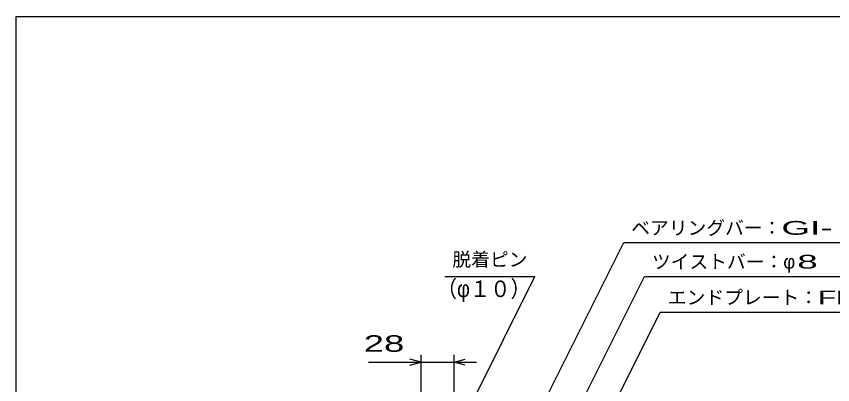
# Model space of a CAD drawing. Units: millimetres, scale not verified. Extents: x -1456 to 1389, y -1026 to 839.
# Drawn here: x -1379 to -510, y 447 to 839 of the extents above; entities that cross this region are included whole.
import ezdxf
from ezdxf.enums import TextEntityAlignment as Align

# ---------------------------------------------------------------- set-up
doc = ezdxf.new("R2010")
doc.units = ezdxf.units.MM
doc.header["$LTSCALE"] = 8
for name, color, linetype, lineweight in [('0_2', 150, 'Continuous', 25), ('16', 3, 'Continuous', 25), ('22', 4, 'Continuous', 25)]:
    doc.layers.add(name, color=color, linetype=linetype, lineweight=lineweight)
doc.styles.add('ベクトル', font='')
doc.styles.get('ベクトル').set_extended_font_data('ベクトル')

msp = doc.modelspace()

# ---------------------------------------------------------------- linework, layer by layer
at = {"layer": '0_2'}
for p, q in [((-1379.2, -921.2), (-1379.2, 838.8)), ((-1379.2, 838.8), (1388.8, 838.8))]:
    msp.add_line(p, q, dxfattribs=at)
at = {"layer": '22'}
for p, q in [((-896, 270.5), (-732.25, 598)), ((-732.25, 598), (-364.25, 598)), ((-922.75, 562), (-826.75, 562)), ((-902.5, 410.5), (-826.75, 562)), ((-831, 320.5), (-710.25, 562)), ((-710.25, 562), (-358.25, 562)), ((-771, 368.5), (-693.25, 524)), ((-693.25, 524), (-357.25, 524)), ((-948, 382.5), (-948, 478.5)), ((-913, 414.5), (-913, 478.5)), ((-1004, 470.5), (-948, 470.5)), ((-948, 470.5), (-960, 473.7)), ((-960, 467.3), (-948, 470.5)), ((-948, 470.5), (-913, 470.5)), ((-913, 470.5), (-901, 473.7)), ((-901, 467.3), (-913, 470.5)), ((-913, 470.5), (-889, 470.5))]:
    msp.add_line(p, q, dxfattribs=at)

# ---------------------------------------------------------------- texts
at = {"layer": '16', "color": 2, "style": 'ベクトル', "width": 0.9}
msp.add_text('（φ１０）', height=17.6, dxfattribs=at).set_placement((-931.4, 557.56), align=Align.TOP_LEFT)
at = {"layer": '22', "color": 2, "style": 'ベクトル'}
for s, p in [('ベアリングバー：', (-724.25, 613.6)), ('脱着ピン', (-914.75, 580)), ('ツイストバー：', (-702.25, 577.6)), ('φ', (-562.25, 577.6)), ('エンドプレート：', (-685.25, 539.6))]:
    msp.add_text(s, height=14.66, dxfattribs=at).set_placement(p, align=Align.MIDDLE_LEFT)
for s, height, width, p in [('GI-', 14.66, 2, (-564.25, 613.6)), (' 8 ', 14.66, 2, (-558.25, 577.6)), ('FB', 14.66, 1.6, (-525.25, 539.6)), (' 28 ', 17.6, 1.65, (-1020, 490.5))]:
    msp.add_text(s, height=height, dxfattribs=dict(at, width=width)).set_placement(p, align=Align.MIDDLE_LEFT)

doc.saveas('drawing.dxf')
